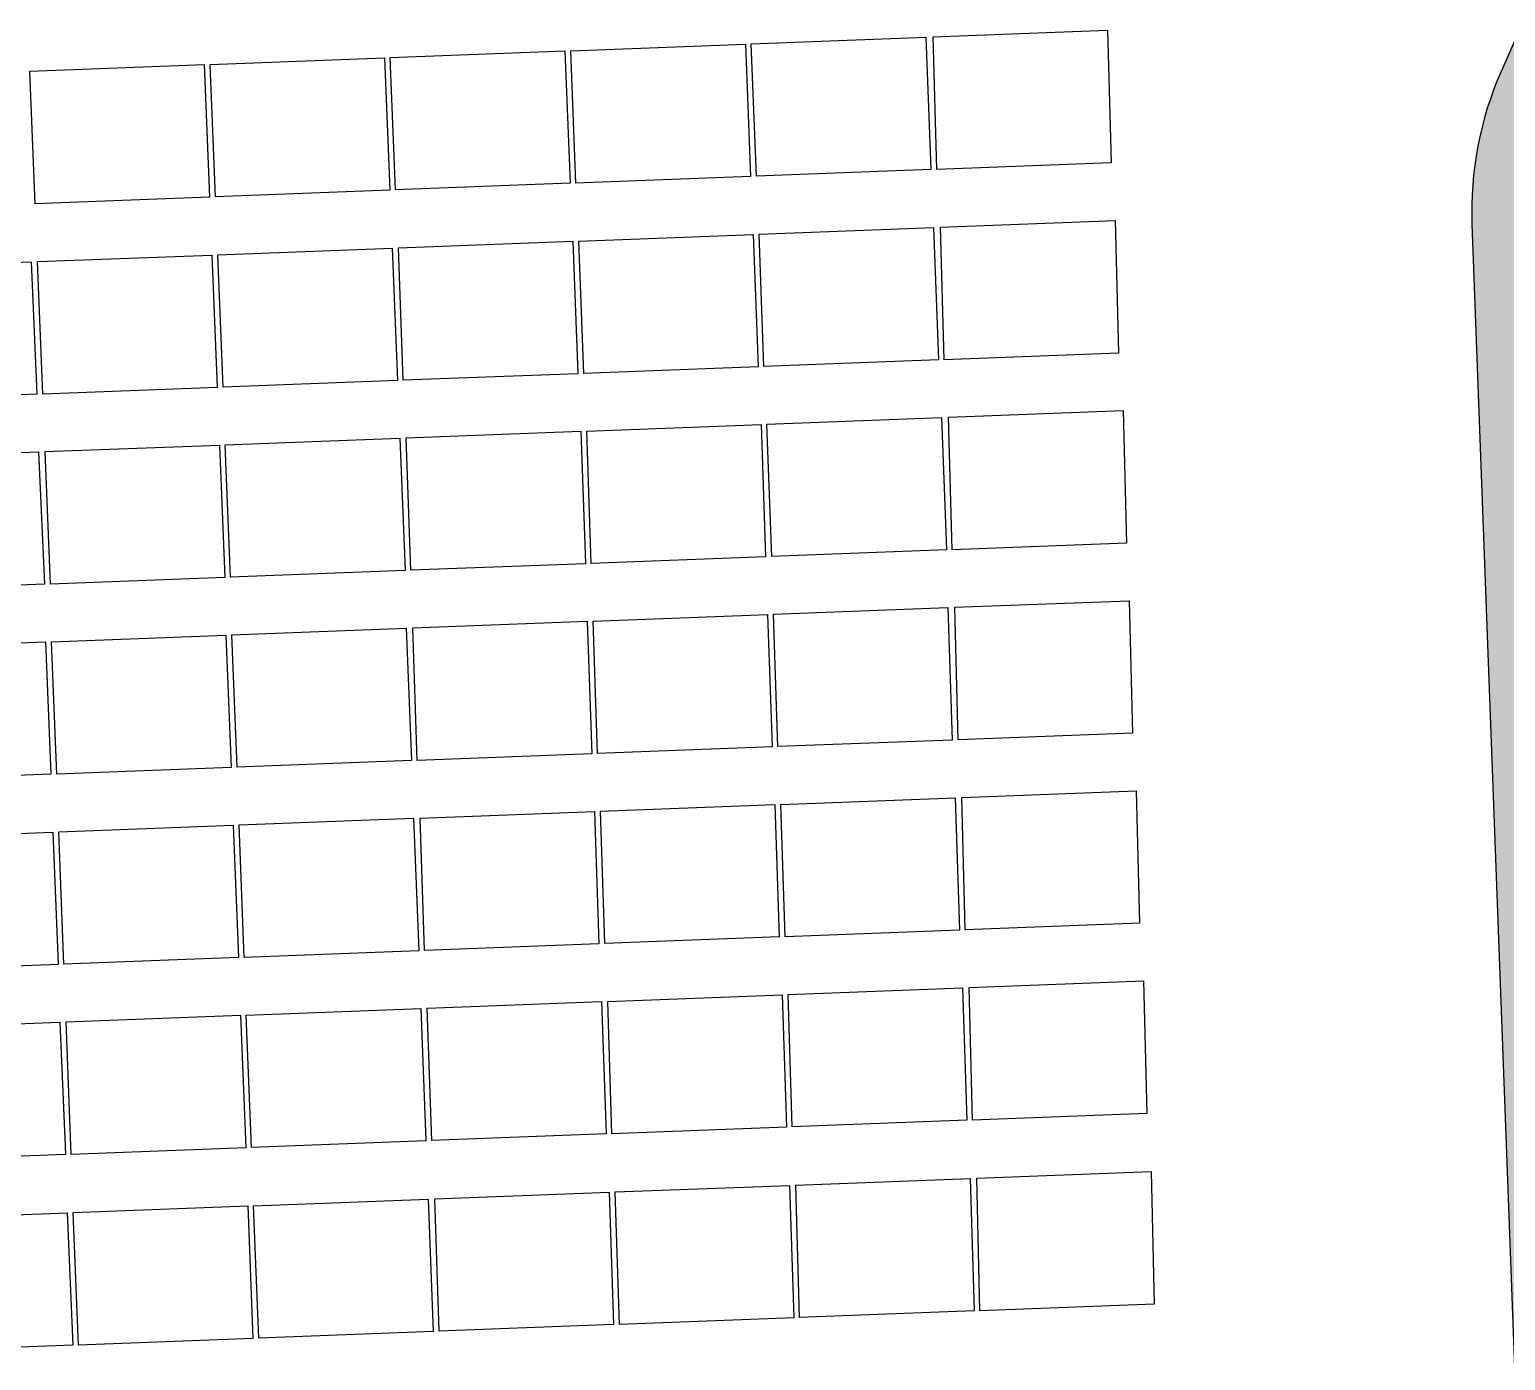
# Model space of a CAD drawing. Header units: metres. Extents: x 1956498 to 1957612, y 2277909 to 2278547.
# Drawn here: x 1957204.1 to 1957267.9, y 2278110.3 to 2278167.8 of the extents above; entities that cross this region are included whole.
import ezdxf

# ---------------------------------------------------------------- set-up
doc = ezdxf.new("R2010")
doc.units = ezdxf.units.M
doc.layers.add('PVcase PV Modules (full frames)', color=142, linetype='Continuous')
doc.layers.add('UBS-100-Circulation intérieure lourde', color=252, linetype='Continuous')

# ---------------------------------------------------------------- blocks, each defined once
blk = doc.blocks.new('3P6@20DEG F FX ID1 PVBlock')
at = {"color": 0, "transparency": 33554687}
blk.add_polyline3d([(0, 0, 2.083586713139974), (7.539539347030692, 0.2870042413902952, 2.083586713139975), (7.757297679336461, -5.433460050740019, 1.675326544159361e-15), (0.2177583323057694, -5.720464292130313, 0)], close=True, dxfattribs=at)

msp = doc.modelspace()

# ---------------------------------------------------------------- hatches: boundary and pattern name
at = {"layer": 'UBS-100-Circulation intérieure lourde', "transparency": 33554687}
h = msp.add_hatch(color=256, dxfattribs=at)
h.dxf.hatch_style = 1
edge = h.paths.add_edge_path()
edge.add_line((1957100.904591382, 2278468.555866703), (1957100.753361517, 2278472.558173093))
edge.add_line((1957100.753361517, 2278472.558173093), (1957132.816654769, 2278473.769706397))
edge.add_line((1957132.816654769, 2278473.769706397), (1957132.808612478, 2278474.269761042))
edge.add_line((1957132.808612478, 2278474.269761042), (1957136.783818054, 2278474.420594237))
edge.add_line((1957136.783818054, 2278474.420594237), (1957136.813778432, 2278473.92137124))
edge.add_line((1957136.813778432, 2278473.92137124), (1957168.819853343, 2278475.135793599))
edge.add_line((1957168.819853343, 2278475.135793599), (1957168.958625583, 2278471.138123934))
edge.add_arc((1957169.336977691, 2278460.238777386), 10.90591149256798, 91.98812632865867, 146.5138370634228)
edge.add_arc((1957147.782390997, 2278474.560560356), 14.97295363485333, 272.12011294739364, 326.31405675284907, ccw=False)
edge.add_line((1957148.336308048, 2278459.597856174), (1957137.373009112, 2278459.181870291))
edge.add_line((1957137.373009112, 2278459.181870291), (1957139.756809385, 2278396.356865772))
edge.add_arc((1957150.748899526, 2278396.773944095), 11.00000000018047, 182.1729597419471, 212.5768232497092)
edge.add_arc((1957160.318095263, 2278402.888247491), 22.35580085564231, 212.576823236195, 215.8159889456511)
edge.add_line((1957142.18976407, 2278389.805990803), (1957161.181589846, 2278366.263666817))
edge.add_line((1957161.181589846, 2278366.263666817), (1957173.172571108, 2278351.399553539))
edge.add_arc((1957181.763192118, 2278358.269868718), 11.0000000000305, 218.6509348811032, 236.6019506149951)
edge.add_line((1957175.708216624, 2278349.086336078), (1957180.739224132, 2278345.769243584))
edge.add_arc((1957186.794199627, 2278354.952776224), 10.99999999965227, 236.6019506092874, 248.5926727573044)
edge.add_line((1957182.779245289, 2278344.711675617), (1957212.706367968, 2278332.978949256))
edge.add_arc((1957216.721322306, 2278343.220049854), 10.99999999124453, 248.592672742742, 263.4648716894179)
edge.add_line((1957215.469386391, 2278332.291524964), (1957237.256257819, 2278329.795692536))
edge.add_arc((1957238.508193734, 2278340.724217435), 11.00000000050915, 263.4648716925292, 282.4663375182736)
edge.add_line((1957240.882719537, 2278329.983564418), (1957257.158739038, 2278333.581839886))
edge.add_arc((1957260.396728769, 2278318.935494864), 15.00000000056504, 70.81176229011601, 102.46633751617708, ccw=False)
edge.add_line((1957265.326820291, 2278333.102152818), (1957277.43753311, 2278328.887543925))
edge.add_line((1957277.43753311, 2278328.887543925), (1957282.107586167, 2278327.262334291))
edge.add_arc((1957285.722986615, 2278337.651216771), 10.99999998111232, 250.8117622640968, 275.210651010546)
edge.add_line((1957286.721981409, 2278326.696673925), (1957305.396247846, 2278327.397689088))
edge.add_arc((1957311.79115068, 2278336.347840748), 10.99999986384021, 234.4541106983642, 249.8540380461771)
edge.add_line((1957308.002608678, 2278326.020839901), (1957334.030594218, 2278316.471950349))
edge.add_line((1957334.030594218, 2278316.471950349), (1957351.043339089, 2278310.230483009))
edge.add_line((1957351.043339089, 2278310.230483009), (1957353.180141164, 2278309.252055776))
edge.add_line((1957353.180141164, 2278309.252055776), (1957355.121922724, 2278307.966086621))
edge.add_line((1957355.121922724, 2278307.966086621), (1957356.983712384, 2278306.241898282))
edge.add_line((1957356.983712384, 2278306.241898282), (1957357.869576325, 2278305.17477735))
edge.add_line((1957357.869576325, 2278305.17477735), (1957365.41469694, 2278294.107743418))
edge.add_line((1957365.41469694, 2278294.107743418), (1957367.833314173, 2278291.187657315))
edge.add_line((1957367.833314173, 2278291.187657315), (1957375.338810458, 2278282.125993856))
edge.add_line((1957375.338810458, 2278282.125993856), (1957391.693018509, 2278266.737307523))
edge.add_line((1957391.693018509, 2278266.737307523), (1957415.143981138, 2278246.4004236))
edge.add_arc((1957422.350790108, 2278254.710772837), 10.99999999805316, 229.0678792570999, 272.1729597533138)
edge.add_line((1957422.767868433, 2278243.718682698), (1957436.849690486, 2278244.252996251))
edge.add_arc((1957437.418433656, 2278229.263782424), 14.99999999824896, 18.602666770644987, 92.17295975412998, ccw=False)
edge.add_line((1957451.634737105, 2278234.048833751), (1957459.386959118, 2278211.017118323))
edge.add_line((1957459.386959118, 2278211.017118323), (1957459.859538958, 2278211.171857152))
edge.add_line((1957459.859538958, 2278211.171857152), (1957461.135928173, 2278207.380822813))
edge.add_line((1957461.135928173, 2278207.380822813), (1957460.660946449, 2278207.232124338))
edge.add_line((1957460.660946449, 2278207.232124338), (1957472.307757829, 2278172.629652306))
edge.add_line((1957472.307757829, 2278172.629652306), (1957482.139038813, 2278142.82980691))
edge.add_line((1957482.139038813, 2278142.82980691), (1957490.961148555, 2278124.362410211))
edge.add_line((1957490.961148555, 2278124.362410211), (1957501.430666543, 2278087.278296096))
edge.add_arc((1957489.981897774, 2278083.429523094), 12.07838399484327, -2.899720893765277, 18.581281932083016, ccw=False)
edge.add_arc((1957485.544816651, 2278082.818500897), 16.49999999976717, -85.94319670902001, 4.851017365581356e-09, ccw=False)
edge.add_line((1957486.712116225, 2278066.359843246), (1957468.603688631, 2278064.880594921))
edge.add_line((1957468.603688631, 2278064.880594921), (1957468.017484826, 2278072.056691711))
edge.add_line((1957468.017484826, 2278072.056691711), (1957452.169641392, 2278070.762106868))
edge.add_line((1957452.169641392, 2278070.762106868), (1957452.755845196, 2278063.58601008))
edge.add_line((1957452.755845196, 2278063.58601008), (1957439.457871038, 2278062.49971996))
edge.add_line((1957439.457871038, 2278062.49971996), (1957276.33056151, 2278056.440173714))
edge.add_line((1957276.33056151, 2278056.440173714), (1957276.365446014, 2278055.436294499))
edge.add_line((1957276.365446014, 2278055.436294499), (1957272.36788014, 2278055.29677117))
edge.add_line((1957272.36788014, 2278055.29677117), (1957272.333308326, 2278056.291691277))
edge.add_line((1957272.333308326, 2278056.291691277), (1957145.539253832, 2278051.581784401))
edge.add_line((1957145.539253832, 2278051.581784401), (1957145.575410645, 2278050.57795129))
edge.add_line((1957145.575410645, 2278050.57795129), (1957141.57784469, 2278050.438430268))
edge.add_line((1957141.57784469, 2278050.438430268), (1957141.542000643, 2278051.433301963))
edge.add_line((1957141.542000643, 2278051.433301963), (1957109.513162946, 2278050.243554987))
edge.add_line((1957109.513162946, 2278050.243554987), (1957109.364676943, 2278054.240904152))
edge.add_arc((1957108.934951128, 2278065.365050067), 11.13244297632317, 272.2122362774586, 329.7688181543946)
edge.add_arc((1957130.551031363, 2278050.802065572), 14.97289109195535, 92.14139192983538, 143.2535382792884, ccw=False)
edge.add_line((1957129.991559715, 2278065.764500505), (1957140.983981809, 2278066.172830197))
edge.add_line((1957140.983981809, 2278066.172830197), (1957139.700374595, 2278100.023537196))
edge.add_line((1957139.700374595, 2278100.023537196), (1957134.254311841, 2278099.816894541))
edge.add_line((1957134.254311841, 2278099.816894541), (1957133.799317311, 2278111.808265605))
edge.add_line((1957133.799317311, 2278111.808265605), (1957139.245398338, 2278112.014908954))
edge.add_line((1957139.245398338, 2278112.014908954), (1957135.885699768, 2278200.559537599))
edge.add_line((1957135.885699768, 2278200.559537599), (1957130.439624615, 2278200.352894474))
edge.add_line((1957130.439624615, 2278200.352894474), (1957129.984630086, 2278212.344265537))
edge.add_line((1957129.984630086, 2278212.344265537), (1957135.430704443, 2278212.550908633))
edge.add_line((1957135.430704443, 2278212.550908633), (1957128.486866818, 2278395.555306019))
edge.add_arc((1957124.389092964, 2278405.763550209), 10.99999999987719, 291.8714186655437, 362.1729597322981)
edge.add_line((1957135.381183105, 2278406.18062853), (1957135.179725075, 2278411.490050555))
edge.add_line((1957135.179725075, 2278411.490050555), (1957129.733644062, 2278411.283407202))
edge.add_line((1957129.733644062, 2278411.283407202), (1957129.278649522, 2278423.274778265))
edge.add_line((1957129.278649522, 2278423.274778265), (1957134.724730542, 2278423.481421619))
edge.add_line((1957134.724730542, 2278423.481421619), (1957133.375885425, 2278459.030205446))
edge.add_line((1957133.375885425, 2278459.030205446), (1957122.355004078, 2278458.612034686))
edge.add_arc((1957121.786260912, 2278473.601248515), 15.00000000047225, 218.0847095167218, 272.1729597360186, ccw=False)
edge.add_arc((1957101.321669703, 2278457.56377656), 11.00000000104933, 38.08470952014623, 92.17295973328002)
edge = h.paths.add_edge_path(flags=16)
edge.add_arc((1957181.763192115, 2278358.269868713), 14.99999999371181, 218.6509348683465, 236.6019506101183)
edge.add_line((1957173.506407352, 2278345.746869663), (1957178.537414862, 2278342.42977717))
edge.add_arc((1957186.794199627, 2278354.952776224), 14.99999999964584, 236.601950611236, 248.5926727572719)
edge.add_line((1957181.319261893, 2278340.987639032), (1957211.246384573, 2278329.254912671))
edge.add_arc((1957216.721322308, 2278343.220049864), 15.00000000022276, 248.5926727562651, 263.4648716904609)
edge.add_line((1957215.014136968, 2278328.317515911), (1957236.801008394, 2278325.821683482))
edge.add_arc((1957238.508193735, 2278340.724217433), 14.99999999803783, 263.4648716859144, 282.466337513755)
edge.add_line((1957241.746183464, 2278326.077872412), (1957258.022202966, 2278329.67614788))
edge.add_arc((1957260.396728768, 2278318.935494853), 11.00000001114596, 70.81176230296711, 102.4663374986028, ccw=False)
edge.add_line((1957264.012129219, 2278329.324377364), (1957266.630044662, 2278328.413325316))
edge.add_arc((1957262.59806393, 2278317.019735591), 12.08597350032316, -15.41110296215021, 70.51207012407531, ccw=False)
edge.add_line((1957274.249473271, 2278313.807973484), (1957271.268073141, 2278305.86399994))
edge.add_arc((1957284.375373826, 2278300.944785682), 14.00000000534359, 159.428716907625, 189.0600247172175)
edge.add_line((1957270.550039033, 2278298.740218142), (1957275.336335544, 2278268.724285087))
edge.add_line((1957275.336335544, 2278268.724285087), (1957280.981075901, 2278231.085650635))
edge.add_line((1957280.981075901, 2278231.085650635), (1957283.527617385, 2278205.796692873))
edge.add_arc((1957271.587998805, 2278204.594399987), 12.00000000110145, -23.736856637049584, 5.750173460289716, ccw=False)
edge.add_line((1957282.572844923, 2278199.763959449), (1957267.709824848, 2278165.964146144))
edge.add_arc((1957281.440882496, 2278159.926095472), 15.00000000091574, 156.2631433617379, 182.1273524674696)
edge.add_line((1957266.451220697, 2278159.369283854), (1957269.745535526, 2278070.955737291))
edge.add_line((1957269.745535526, 2278070.955737291), (1957260.790970654, 2278070.623107655))
edge.add_arc((1957261.332977255, 2278055.659967308), 14.97295362267295, 92.07450565045008, 146.2684495008284)
edge.add_arc((1957239.789797498, 2278069.998903105), 10.90591148178588, 272.12735244067653, 326.46822982138144, ccw=False)
edge.add_line((1957240.194633374, 2278059.100508125), (1957177.433644996, 2278056.769339506))
edge.add_arc((1957177.059529884, 2278067.931453968), 11.16838221888475, 214.7713054980718, 271.9196359207036, ccw=False)
edge.add_arc((1957156.534410311, 2278051.72215383), 15.02232377643744, 40.92128798083349, 92.07303260785335)
edge.add_line((1957155.99100252, 2278066.734645949), (1957144.981396258, 2278066.316923982))
edge.add_line((1957144.981396258, 2278066.316923982), (1957133.75025469, 2278362.334591734))
edge.add_arc((1957144.742344828, 2278362.751670063), 10.9999999976357, 111.87141570956379, 182.1729597764313, ccw=False)
edge.add_arc((1957144.742344829, 2278362.751670065), 10.99999999612718, 38.89346214562062, 111.87141571430351, ccw=False)
edge.add_line((1957153.303807609, 2278369.658286818), (1957170.048708923, 2278348.901257111))
edge = h.paths.add_edge_path(flags=16)
edge.add_line((1957272.025767218, 2278117.055929944), (1957270.448463843, 2278159.517766952))
edge.add_arc((1957281.440882495, 2278159.926095471), 11.00000000016977, 156.2631433570347, 182.1273524628736, ccw=False)
edge.add_line((1957271.371440221, 2278164.353999298), (1957286.234460295, 2278198.153812604))
edge.add_arc((1957271.587998805, 2278204.594399986), 16.00000000069108, 336.2631433642026, 365.7501734605682)
edge.add_line((1957287.507490244, 2278206.197457168), (1957284.908020246, 2278231.578369985))
edge.add_line((1957284.908020246, 2278231.578369985), (1957283.141755098, 2278243.447678879))
edge.add_line((1957283.141755098, 2278243.447678879), (1957279.289349033, 2278269.335863126))
edge.add_line((1957279.289349033, 2278269.335863126), (1957274.500134686, 2278299.370094582))
edge.add_arc((1957284.375373817, 2278300.944785681), 9.999999997873525, 159.4287168936976, 189.0600247196681, ccw=False)
edge.add_line((1957275.013016192, 2278304.458510152), (1957279.214042345, 2278315.652190693))
edge.add_arc((1957289.512635735, 2278311.787093775), 10.99999999983523, 92.17295974688648, 159.428716893729, ccw=False)
edge.add_line((1957289.095557411, 2278322.779183916), (1957301.544302269, 2278323.251532811))
edge.add_arc((1957301.961380593, 2278312.25944267), 11.00000000020696, 69.86190916283749, 92.17295974558272, ccw=False)
edge.add_line((1957305.748503915, 2278322.586964006), (1957349.677161311, 2278306.478234961))
edge.add_arc((1957345.888706479, 2278296.15120199), 10.9999999999216, 34.204252080570086, 69.85452193354149, ccw=False)
edge.add_line((1957354.986133919, 2278302.334794309), (1957362.212940238, 2278291.702569106))
edge.add_line((1957362.212940238, 2278291.702569106), (1957372.749401529, 2278278.981509413))
edge.add_line((1957372.749401529, 2278278.981509413), (1957390.450628952, 2278262.422152778))
edge.add_line((1957390.450628952, 2278262.422152778), (1957412.523323331, 2278243.378478422))
edge.add_arc((1957422.35079011, 2278254.710772843), 15.00000000369765, 229.0678792678687, 272.1729597435449)
edge.add_line((1957422.919533278, 2278239.72155901), (1957430.559142554, 2278240.004315736))
edge.add_arc((1957431.204720249, 2278229.013993205), 11.00926700150035, -17.187423331424725, 93.36172320916899, ccw=False)
edge.add_arc((1957456.112816926, 2278221.528227918), 15.00000000122331, 163.6102600524668, 198.6026667782063)
edge.add_line((1957441.896513475, 2278216.743176588), (1957448.83078015, 2278196.141592104))
edge.add_line((1957448.83078015, 2278196.141592104), (1957443.723001539, 2278194.452315055))
edge.add_line((1957443.723001539, 2278194.452315055), (1957447.491080675, 2278183.059265436))
edge.add_line((1957447.491080675, 2278183.059265436), (1957454.702656006, 2278185.444385089))
edge.add_arc((1957464.3856721, 2278196.864916577), 14.9729536219545, 229.7067093358074, 252.743763811032)
edge.add_arc((1957456.745409134, 2278172.140127023), 10.90543183860023, 18.592582549989572, 72.94415317579319, ccw=False)
edge.add_line((1957467.08168315, 2278175.617177936), (1957473.845246504, 2278155.202047458))
edge.add_line((1957473.845246504, 2278155.202047458), (1957477.609210234, 2278143.807640321))
edge.add_line((1957477.609210234, 2278143.807640321), (1957478.40640029, 2278141.363766999))
edge.add_line((1957478.40640029, 2278141.363766999), (1957487.216103178, 2278122.905521998))
edge.add_line((1957487.216103178, 2278122.905521998), (1957497.580171497, 2278086.1949215))
edge.add_arc((1957485.544823047, 2278082.818499441), 12.49999352979102, -22.360478287467117, 15.671044944006724, ccw=False)
edge.add_arc((1957486.932029705, 2278082.247852195), 10.99999999935515, 247.75017548248752, 337.6395266913348, ccw=False)
edge.add_line((1957482.766926096, 2278072.066893895), (1957479.962914685, 2278073.214035225))
edge.add_line((1957479.962914685, 2278073.214035225), (1957479.651977357, 2278077.020418486))
edge.add_line((1957479.651977357, 2278077.020418486), (1957439.883181602, 2278073.771769512))
edge.add_line((1957439.883181602, 2278073.771769512), (1957440.256840786, 2278069.19756778))
edge.add_line((1957440.256840786, 2278069.19756778), (1957439.017844782, 2278068.285330927))
edge.add_arc((1957432.49593442, 2278077.143360346), 10.99999999774903, 272.1729597327119, 306.36313923762015, ccw=False)
edge.add_line((1957432.913012741, 2278066.151270207), (1957308.215541744, 2278061.62734446))
edge.add_arc((1957307.807213225, 2278072.619763113), 11.00000000040244, 218.0391022470941, 272.1273524628285, ccw=False)
edge.add_arc((1957287.329862724, 2278056.598585999), 14.99999999341863, 38.03910222932938, 92.12735247566893)
edge.add_line((1957286.773051104, 2278071.58824779), (1957273.742215009, 2278071.102625302))
edge.add_line((1957273.742215009, 2278071.102625302), (1957272.471216512, 2278105.064200506))
edge.add_line((1957272.471216512, 2278105.064200506), (1957277.717598142, 2278105.259084572))
edge.add_line((1957277.717598142, 2278105.259084572), (1957277.272148847, 2278117.250814011))
edge.add_line((1957277.272148847, 2278117.250814011), (1957272.025767218, 2278117.055929944))

# ---------------------------------------------------------------- linework, layer by layer
msp.add_lwpolyline([(1957282.572844923, 2278199.763959448), (1957267.709824849, 2278165.964146143, 0.1133354577711741), (1957266.451220697, 2278159.369283854), (1957269.745535526, 2278070.95573729), (1957260.790970654, 2278070.623107654, 0.2409739561359323), (1957248.880743353, 2278063.974485396, -0.241652408236777), (1957240.194633374, 2278059.100508124), (1957177.433644996, 2278056.769339505, -0.2546567183913573), (1957167.88543065, 2278061.56210042, 0.2269730143911683), (1957155.991002521, 2278066.734645948), (1957144.981396258, 2278066.316923981), (1957133.75025469, 2278362.334591733, -0.7217501822800686)], format="xyb", dxfattribs=at)

# ---------------------------------------------------------------- block references
at = {"layer": 'PVcase PV Modules (full frames)', "color": 144, "true_color": 0x007ca5, "transparency": 33554687, "extrusion": (-0.003117807191025254, -0.0001186841591341811, 0.9999951325843491), "rotation": 359.9999893992716}
msp.add_blockref('3P6@20DEG F FX ID1 PVBlock', (1957227.736536804, 2278166.496142793, -5752.788571550276), dxfattribs=at)
at = {"layer": 'PVcase PV Modules (full frames)', "color": 144, "true_color": 0x007ca5, "transparency": 33554687, "extrusion": (0.03183611796453018, 0.001211891133484224, 0.9994923676110934), "rotation": 267.82}
msp.add_blockref('3P6@20DEG F FX ID1 PVBlock', (2202067.08100798, -2041429.188581187, 65691.49339360044), dxfattribs=at)
at = {"layer": 'PVcase PV Modules (full frames)', "color": 144, "true_color": 0x007ca5, "transparency": 33554687, "extrusion": (-0.006970130296837502, -0.0002653288040764989, 0.9999756731462375), "rotation": 359.9999470186244}
msp.add_blockref('3P6@20DEG F FX ID1 PVBlock', (1957176.503041763, 2278163.034036422, -13626.7088726498), dxfattribs=at)
at = {"layer": 'PVcase PV Modules (full frames)', "color": 144, "true_color": 0x007ca5, "transparency": 33554687, "extrusion": (0.002408148006881966, 9.166988327249808e-05, 0.9999970962056887), "rotation": 359.999993675836}
msp.add_blockref('3P6@20DEG F FX ID1 PVBlock', (1957220.34794741, 2278166.367446157, 5542.028989856152), dxfattribs=at)
at = {"layer": 'PVcase PV Modules (full frames)', "color": 144, "true_color": 0x007ca5, "transparency": 33554687, "extrusion": (-0.005472664757214228, -0.0002083254592531911, 0.9999850031580264), "rotation": 359.9999673384271}
msp.add_blockref('3P6@20DEG F FX ID1 PVBlock', (1957178.227440165, 2278163.824540079, -10565.98045554461), dxfattribs=at)
at = {"layer": 'PVcase PV Modules (full frames)', "color": 144, "true_color": 0x007ca5, "transparency": 33554687, "extrusion": (-0.00619233008170463, -0.0002357206343432466, 0.9999807995576424), "rotation": 359.9999581834194}
msp.add_blockref('3P6@20DEG F FX ID1 PVBlock', (1957178.248913215, 2278163.498773077, -12036.9313877888), dxfattribs=at)
at = {"layer": 'PVcase PV Modules (full frames)', "color": 144, "true_color": 0x007ca5, "transparency": 33554687, "extrusion": (0.004151489407747026, 0.0001580328735308649, 0.9999913700434161), "rotation": 359.9999812048461}
msp.add_blockref('3P6@20DEG F FX ID1 PVBlock', (1957216.203515104, 2278157.527901282, 9104.790400263579), dxfattribs=at)
at = {"layer": 'PVcase PV Modules (full frames)', "color": 144, "true_color": 0x007ca5, "transparency": 33554687, "extrusion": (0.03071910222300409, 0.001169370199410981, 0.9995273729778237), "rotation": 267.82}
msp.add_blockref('3P6@20DEG F FX ID1 PVBlock', (2202058.850071316, -2041501.409259813, 63407.76951296638), dxfattribs=at)
at = {"layer": 'PVcase PV Modules (full frames)', "color": 144, "true_color": 0x007ca5, "transparency": 33554687, "extrusion": (0.005297799347304693, 0.0002016689366187871, 0.9999859462271036), "rotation": 359.9999693923342}
msp.add_blockref('3P6@20DEG F FX ID1 PVBlock', (1957189.308631792, 2278156.082727507, 11447.77267494982), dxfattribs=at)
at = {"layer": 'PVcase PV Modules (full frames)', "color": 144, "true_color": 0x007ca5, "transparency": 33554687, "extrusion": (0.002452660896980908, 9.33643353692257e-05, 0.9999969878642762), "rotation": 359.9999934398796}
msp.add_blockref('3P6@20DEG F FX ID1 PVBlock', (1957220.445778727, 2278158.125854812, 5632.460961963456), dxfattribs=at)
at = {"layer": 'PVcase PV Modules (full frames)', "color": 144, "true_color": 0x007ca5, "transparency": 33554687, "extrusion": (-0.005403099497248901, -0.0002056773499000208, 0.9999853819994823), "rotation": 359.9999681635047}
msp.add_blockref('3P6@20DEG F FX ID1 PVBlock', (1957179.255036649, 2278155.656191456, -10424.24169056668), dxfattribs=at)
at = {"layer": 'PVcase PV Modules (full frames)', "color": 144, "true_color": 0x007ca5, "transparency": 33554687, "extrusion": (-0.005481388177444963, -0.0002086575297538427, 0.9999849553096704), "rotation": 359.9999672342183}
msp.add_blockref('3P6@20DEG F FX ID1 PVBlock', (1957186.259135528, 2278155.889659091, -10584.25884082638), dxfattribs=at)
at = {"layer": 'PVcase PV Modules (full frames)', "color": 144, "true_color": 0x007ca5, "transparency": 33554687, "extrusion": (-0.01679752866721626, -0.0006394239422949343, 0.9998587071020065), "rotation": 87.82000000000001}
msp.add_blockref('3P6@20DEG F FX ID1 PVBlock', (-2202058.850071315, 2042160.832441039, -33713.68824634397), dxfattribs=at)
at = {"layer": 'PVcase PV Modules (full frames)', "color": 144, "true_color": 0x007ca5, "transparency": 33554687, "extrusion": (0.002887107722774512, 0.0001099022266013235, 0.9999958262565388), "rotation": 359.999990910018}
msp.add_blockref('3P6@20DEG F FX ID1 PVBlock', (1957226.041065192, 2278150.027229502, 6519.901454148689), dxfattribs=at)
at = {"layer": 'PVcase PV Modules (full frames)', "color": 144, "true_color": 0x007ca5, "transparency": 33554687, "extrusion": (0.03178485282862721, 0.001209939646694067, 0.999494001571152), "rotation": 267.82}
msp.add_blockref('3P6@20DEG F FX ID1 PVBlock', (2202050.634652826, -2041432.6365206, 65585.56705415368), dxfattribs=at)
at = {"layer": 'PVcase PV Modules (full frames)', "color": 144, "true_color": 0x007ca5, "transparency": 33554687, "extrusion": (0.009262919532794454, 0.0003526073770827948, 0.9999570360719338), "rotation": 359.9999064289983}
msp.add_blockref('3P6@20DEG F FX ID1 PVBlock', (1957130.6843803, 2278143.383745638, 19551.79480848281), dxfattribs=at)
at = {"layer": 'PVcase PV Modules (full frames)', "color": 144, "true_color": 0x007ca5, "transparency": 33554687, "extrusion": (0.01299595158676953, 0.0004947110233962426, 0.9999154266753553), "rotation": 359.9998158080152}
for p in [(1957054.842190191, 2278137.264321753, 27181.89712051335), (1957055.124152358, 2278129.053610795, 27181.4420504656)]:
    msp.add_blockref('3P6@20DEG F FX ID1 PVBlock', p, dxfattribs=at)
at = {"layer": 'PVcase PV Modules (full frames)', "color": 144, "true_color": 0x007ca5, "transparency": 33554687, "extrusion": (-0.005681493953732968, -0.0002162748660230636, 0.9999838367951934), "rotation": 359.9999647982092}
msp.add_blockref('3P6@20DEG F FX ID1 PVBlock', (1957176.733157882, 2278147.218775892, -10993.70401653671), dxfattribs=at)
at = {"layer": 'PVcase PV Modules (full frames)', "color": 144, "true_color": 0x007ca5, "transparency": 33554687, "extrusion": (-0.006367314302405673, -0.0002423816796944263, 0.999979699073784), "rotation": 359.999955786679}
msp.add_blockref('3P6@20DEG F FX ID1 PVBlock', (1957176.86172461, 2278146.902204084, -12395.47786370216), dxfattribs=at)
at = {"layer": 'PVcase PV Modules (full frames)', "color": 144, "true_color": 0x007ca5, "transparency": 33554687, "extrusion": (-0.01820854197251966, -0.0006931363489341679, 0.9998339704977206), "rotation": 87.82000000000001}
msp.add_blockref('3P6@20DEG F FX ID1 PVBlock', (-2202050.634652824, 2042111.191285547, -36598.15391616354), dxfattribs=at)
at = {"layer": 'PVcase PV Modules (full frames)', "color": 144, "true_color": 0x007ca5, "transparency": 33554687, "extrusion": (0.01295817073718572, 0.000493272836847332, 0.9999159177116116), "rotation": 359.9998168774418}
msp.add_blockref('3P6@20DEG F FX ID1 PVBlock', (1957063.896656088, 2278129.425668618, 27104.21991218247), dxfattribs=at)
at = {"layer": 'PVcase PV Modules (full frames)', "color": 144, "true_color": 0x007ca5, "transparency": 33554687, "extrusion": (0.03450884406674194, 0.00131363259169565, 0.9994035291365502), "rotation": 267.82}
msp.add_blockref('3P6@20DEG F FX ID1 PVBlock', (2202042.419158667, -2041246.121363541, 71152.72480145475), dxfattribs=at)
at = {"layer": 'PVcase PV Modules (full frames)', "color": 144, "true_color": 0x007ca5, "transparency": 33554687, "extrusion": (-0.006367314302390623, -0.0002423816796938533, 0.9999796990737841), "rotation": 359.999955786679}
msp.add_blockref('3P6@20DEG F FX ID1 PVBlock', (1957177.135235559, 2278138.691171348, -12395.9125225335), dxfattribs=at)
at = {"layer": 'PVcase PV Modules (full frames)', "color": 144, "true_color": 0x007ca5, "transparency": 33554687, "extrusion": (0.01187675476864949, 0.0004521070632647158, 0.9999293666531495), "rotation": 359.9998461678533}
msp.add_blockref('3P6@20DEG F FX ID1 PVBlock', (1957075.27116459, 2278130.903434354, 24893.8692162493), dxfattribs=at)
at = {"layer": 'PVcase PV Modules (full frames)', "color": 144, "true_color": 0x007ca5, "transparency": 33554687, "extrusion": (-0.009850908988508865, -0.0003749901063073951, 0.9999514083066838), "rotation": 359.9998941723054}
msp.add_blockref('3P6@20DEG F FX ID1 PVBlock', (1957108.419393536, 2278133.877572626, -19516.13630944085), dxfattribs=at)
at = {"layer": 'PVcase PV Modules (full frames)', "color": 144, "true_color": 0x007ca5, "transparency": 33554687, "extrusion": (-0.006017400513593057, -0.0002290616694275231, 0.9999818690465395), "rotation": 359.9999605126558}
msp.add_blockref('3P6@20DEG F FX ID1 PVBlock', (1957173.369685405, 2278138.716420897, -11680.71062651763), dxfattribs=at)
at = {"layer": 'PVcase PV Modules (full frames)', "color": 144, "true_color": 0x007ca5, "transparency": 33554687, "extrusion": (0.0352027981325266, 0.001340049027905202, 0.9993792909962881), "rotation": 267.82}
msp.add_blockref('3P6@20DEG F FX ID1 PVBlock', (2202034.198637291, -2041196.202023672, 72570.64852236107), dxfattribs=at)
at = {"layer": 'PVcase PV Modules (full frames)', "color": 144, "true_color": 0x007ca5, "transparency": 33554687, "extrusion": (0.01294341652706759, 0.0004927111949900036, 0.9999161090832996), "rotation": 359.9998172942296}
msp.add_blockref('3P6@20DEG F FX ID1 PVBlock', (1957056.80843399, 2278120.944259948, 27073.60957188532), dxfattribs=at)
at = {"layer": 'PVcase PV Modules (full frames)', "color": 144, "true_color": 0x007ca5, "transparency": 33554687, "extrusion": (0.01587854748632478, 0.0006044415004594671, 0.999873745219964), "rotation": 267.82}
msp.add_blockref('3P6@20DEG F FX ID1 PVBlock', (2202034.19863729, -2042210.268679422, 33072.86563647548), dxfattribs=at)
at = {"layer": 'PVcase PV Modules (full frames)', "color": 144, "true_color": 0x007ca5, "transparency": 33554687, "extrusion": (-0.003855953505493303, -0.0001467828417284138, 0.9999925550109665), "rotation": 359.999983785583}
msp.add_blockref('3P6@20DEG F FX ID1 PVBlock', (1957201.01698916, 2278132.372582676, -7263.271077237168), dxfattribs=at)
at = {"layer": 'PVcase PV Modules (full frames)', "color": 144, "true_color": 0x007ca5, "transparency": 33554687, "extrusion": (0.01348121957971494, 0.0005131835010604304, 0.99990899253949), "rotation": 359.9998017951286}
msp.add_blockref('3P6@20DEG F FX ID1 PVBlock', (1957034.777030504, 2278119.552816011, 28172.84729916521), dxfattribs=at)
at = {"layer": 'PVcase PV Modules (full frames)', "color": 144, "true_color": 0x007ca5, "transparency": 33554687, "extrusion": (-0.009780138058806474, -0.0003722961012685169, 0.9999521040005684), "rotation": 359.9998956874551}
msp.add_blockref('3P6@20DEG F FX ID1 PVBlock', (1957110.043054425, 2278125.766949778, -19371.90486719141), dxfattribs=at)
at = {"layer": 'PVcase PV Modules (full frames)', "color": 144, "true_color": 0x007ca5, "transparency": 33554687, "extrusion": (-0.005729018918553919, -0.0002180839774087492, 0.9999835652557544), "rotation": 359.9999642068244}
msp.add_blockref('3P6@20DEG F FX ID1 PVBlock', (1957176.815860674, 2278130.752908504, -11091.69845425532), dxfattribs=at)
at = {"layer": 'PVcase PV Modules (full frames)', "color": 144, "true_color": 0x007ca5, "transparency": 33554687, "extrusion": (0.03772607755899748, 0.001436101566963204, 0.9992870862191214), "rotation": 267.82}
msp.add_blockref('3P6@20DEG F FX ID1 PVBlock', (2202025.978117957, -2041006.331247438, 77727.60743179898), dxfattribs=at)
at = {"layer": 'PVcase PV Modules (full frames)', "color": 144, "true_color": 0x007ca5, "transparency": 33554687, "extrusion": (0.0168792759472369, 0.0006425357791072564, 0.9998573284180446), "rotation": 267.82}
msp.add_blockref('3P6@20DEG F FX ID1 PVBlock', (2202025.978117956, -2042168.329970102, 35117.8489485914), dxfattribs=at)
at = {"layer": 'PVcase PV Modules (full frames)', "color": 144, "true_color": 0x007ca5, "transparency": 33554687, "extrusion": (0.0194011846968413, 0.0007385361412276314, 0.9998115065334703), "rotation": 267.82}
msp.add_blockref('3P6@20DEG F FX ID1 PVBlock', (2202025.978117957, -2042080.976615948, 40272.49435692011), dxfattribs=at)
at = {"layer": 'PVcase PV Modules (full frames)', "color": 144, "true_color": 0x007ca5, "transparency": 33554687, "extrusion": (-0.00252849715062062, -9.625115980821737e-05, 0.9999967987138126), "rotation": 359.9999930279295}
msp.add_blockref('3P6@20DEG F FX ID1 PVBlock', (1957208.801590506, 2278124.772145128, -4550.47294850857), dxfattribs=at)
at = {"layer": 'PVcase PV Modules (full frames)', "color": 144, "true_color": 0x007ca5, "transparency": 33554687, "extrusion": (0.009985102705936258, 0.0003800983979810449, 0.9999500753783459), "rotation": 359.9998912693248}
msp.add_blockref('3P6@20DEG F FX ID1 PVBlock', (1957117.546583152, 2278117.668495039, 21026.56626808961), dxfattribs=at)
at = {"layer": 'PVcase PV Modules (full frames)', "color": 144, "true_color": 0x007ca5, "transparency": 33554687, "extrusion": (-0.01035500441412996, -0.0003941792793535809, 0.999946307811714), "rotation": 359.9998830639528}
msp.add_blockref('3P6@20DEG F FX ID1 PVBlock', (1957099.378290916, 2278116.684229101, -20547.31214661177), dxfattribs=at)
at = {"layer": 'PVcase PV Modules (full frames)', "color": 144, "true_color": 0x007ca5, "transparency": 33554687, "extrusion": (-0.003458398429651809, -0.0001316492920908375, 0.9999940110564491), "rotation": 359.9999869566997}
msp.add_blockref('3P6@20DEG F FX ID1 PVBlock', (1957196.138401621, 2278124.0735234, -6451.131148451641), dxfattribs=at)
at = {"layer": 'PVcase PV Modules (full frames)', "color": 144, "true_color": 0x007ca5, "transparency": 33554687, "extrusion": (0.0407443016759567, 0.001550994942163233, 0.9991684023705053), "rotation": 267.82}
msp.add_blockref('3P6@20DEG F FX ID1 PVBlock', (2202017.734606666, -2040762.08115457, 83896.16535470435), dxfattribs=at)
at = {"layer": 'PVcase PV Modules (full frames)', "color": 144, "true_color": 0x007ca5, "transparency": 33554687, "extrusion": (0.01777646066180288, 0.0006766885046968365, 0.9998417572491194), "rotation": 267.82}
msp.add_blockref('3P6@20DEG F FX ID1 PVBlock', (2202017.734606665, -2042135.98456296, 36951.17377476954), dxfattribs=at)
at = {"layer": 'PVcase PV Modules (full frames)', "color": 144, "true_color": 0x007ca5, "transparency": 33554687, "extrusion": (0.02470801583938454, 0.0009405488871193088, 0.999694267924485), "rotation": 267.82}
msp.add_blockref('3P6@20DEG F FX ID1 PVBlock', (2202017.734606666, -2041838.256409572, 51118.88570338659), dxfattribs=at)
at = {"layer": 'PVcase PV Modules (full frames)', "color": 144, "true_color": 0x007ca5, "transparency": 33554687, "extrusion": (-0.004966143919400843, -0.0001890439591357788, 0.9999876507622248), "rotation": 359.9999731046357}
msp.add_blockref('3P6@20DEG F FX ID1 PVBlock', (1957192.745015395, 2278115.200723352, -9533.30256412707), dxfattribs=at)
at = {"layer": 'PVcase PV Modules (full frames)', "color": 144, "true_color": 0x007ca5, "transparency": 33554687, "extrusion": (0.01617380187663235, 0.0006156808160737229, 0.9998690059552742), "rotation": 267.82}
msp.add_blockref('3P6@20DEG F FX ID1 PVBlock', (2202017.734606666, -2042184.8338087, 33675.44212329436), dxfattribs=at)
at = {"layer": 'PVcase PV Modules (full frames)', "color": 144, "true_color": 0x007ca5, "transparency": 33554687, "extrusion": (-0.01080961176658179, -0.0004114846122546254, 0.9999414897752116), "rotation": 359.9998725707654}
msp.add_blockref('3P6@20DEG F FX ID1 PVBlock', (1957090.551981313, 2278107.724474943, -21476.92717914251), dxfattribs=at)
at = {"layer": 'PVcase PV Modules (full frames)', "color": 144, "true_color": 0x007ca5, "transparency": 33554687, "extrusion": (-0.002654175841975628, -0.0001010353138275839, 0.9999964725650112), "rotation": 359.999992317611}
msp.add_blockref('3P6@20DEG F FX ID1 PVBlock', (1957200.765121794, 2278116.191404419, -4807.787270481736), dxfattribs=at)

doc.saveas('drawing.dxf')
